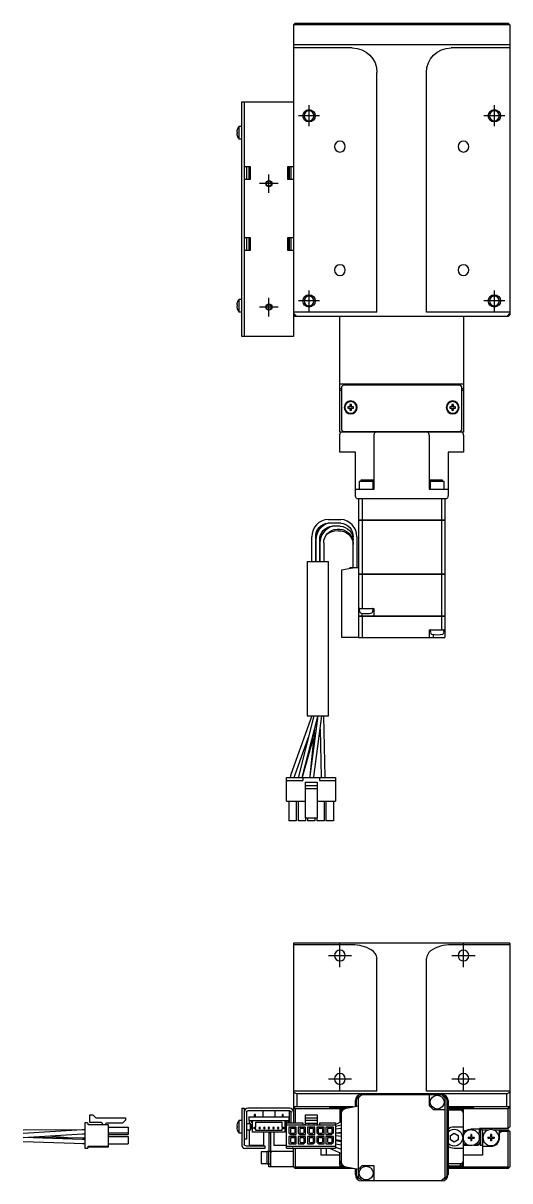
# Model space of a CAD drawing. Extents: x 0 to 794, y -8 to 673.
# Drawn here: x 224.4 to 381.9, y 298.3 to 673.4 of the extents above; entities that cross this region are included whole.
import ezdxf

# ---------------------------------------------------------------- set-up
doc = ezdxf.new("R2010")
doc.units = 0
doc.header["$LTSCALE"] = 0.5
doc.linetypes.add('CENTER', pattern=[50.8, 31.75, -6.35, 6.35, -6.35])
for name, color, linetype in [('MSM_CENTER', 1, 'CENTER'), ('MSM_CONTINUOUS', 7, 'CONTINUOUS'), ('MSM_NARROW', 5, 'CONTINUOUS')]:
    doc.layers.add(name, color=color, linetype=linetype)

msp = doc.modelspace()

# ---------------------------------------------------------------- linework, layer by layer
at = {"layer": 'MSM_CENTER'}
for p, q in [((316.94, 639.96), (316.94, 646.76)), ((376.94, 639.96), (376.94, 646.76)), ((320.34, 643.36), (313.54, 643.36)), ((380.34, 643.36), (373.54, 643.36)), ((303.94, 618.36), (303.94, 624.36)), ((306.94, 621.36), (300.94, 621.36)), ((316.94, 579.96), (316.94, 586.76)), ((376.94, 579.96), (376.94, 586.76)), ((303.94, 578.36), (303.94, 584.36)), ((320.34, 583.36), (313.54, 583.36)), ((380.34, 583.36), (373.54, 583.36)), ((306.94, 581.36), (300.94, 581.36)), ((326.94, 367.54), (326.94, 375.04)), ((366.94, 367.54), (366.94, 375.04)), ((323.19, 371.29), (330.69, 371.29)), ((363.19, 371.29), (370.69, 371.29)), ((326.94, 327.54), (326.94, 335.04)), ((366.94, 327.54), (366.94, 335.04)), ((323.19, 331.29), (330.69, 331.29)), ((363.19, 331.29), (370.69, 331.29))]:
    msp.add_line(p, q, dxfattribs=at)
at = {"layer": 'MSM_CONTINUOUS'}
for p, q in [((312.44, 673.36), (311.94, 672.86)), ((311.94, 672.86), (311.94, 571.86)), ((381.94, 672.86), (311.94, 672.86)), ((312.44, 673.36), (381.44, 673.36)), ((381.44, 673.36), (381.94, 672.86)), ((381.94, 672.86), (381.94, 578.86)), ((381.94, 666.36), (311.94, 666.36)), ((330.94, 665.36), (311.94, 665.36)), ((381.94, 665.36), (362.94, 665.36)), ((338.94, 579.77), (338.94, 657.36)), ((354.94, 579.77), (354.94, 657.36)), ((295.14, 571.86), (295.14, 647.86)), ((295.14, 647.86), (311.94, 647.86)), ((295.94, 647.86), (295.94, 571.86)), ((293.56, 638.06), (293.69, 638.06)), ((293.69, 637.66), (293.56, 637.66)), ((293.69, 638.81), (293.69, 638.79)), ((293.69, 638.06), (293.69, 637.66)), ((294.25, 639.86), (294.25, 635.86)), ((295.14, 639.86), (294.25, 639.86)), ((293.69, 636.93), (293.69, 636.91)), ((294.25, 635.86), (295.14, 635.86)), ((297.94, 626.86), (295.94, 626.86)), ((296.74, 626.86), (296.74, 622.86)), ((297.44, 626.86), (297.44, 622.86)), ((297.94, 622.86), (297.94, 626.86)), ((311.94, 626.86), (309.94, 626.86)), ((309.94, 626.86), (309.94, 622.86)), ((310.44, 622.86), (310.44, 626.86)), ((310.64, 622.86), (310.64, 626.86)), ((311.14, 622.86), (311.14, 626.86)), ((295.94, 622.86), (297.94, 622.86)), ((309.94, 622.86), (311.94, 622.86)), ((297.94, 603.86), (295.94, 603.86)), ((296.74, 603.86), (296.74, 599.86)), ((297.44, 603.86), (297.44, 599.86)), ((297.94, 599.86), (297.94, 603.86)), ((311.94, 603.86), (309.94, 603.86)), ((309.94, 603.86), (309.94, 599.86)), ((310.44, 599.86), (310.44, 603.86)), ((310.64, 599.86), (310.64, 603.86)), ((311.14, 599.86), (311.14, 603.86)), ((295.94, 599.86), (297.94, 599.86)), ((309.94, 599.86), (311.94, 599.86)), ((293.56, 582.06), (293.69, 582.06)), ((293.69, 581.66), (293.56, 581.66)), ((293.69, 582.81), (293.69, 582.79)), ((293.69, 582.06), (293.69, 581.66)), ((294.25, 583.86), (294.25, 579.86)), ((295.14, 583.86), (294.25, 583.86)), ((293.69, 580.93), (293.69, 580.91)), ((294.25, 579.86), (295.14, 579.86)), ((338.94, 579.77), (311.94, 579.77)), ((311.94, 579.36), (312.94, 578.36)), ((312.44, 578.36), (311.94, 578.86)), ((312.09, 578.71), (312.34, 578.96)), ((381.44, 578.36), (312.44, 578.36)), ((326.94, 540.86), (326.94, 578.36)), ((381.94, 579.77), (354.94, 579.77)), ((366.94, 578.36), (366.94, 540.86)), ((380.94, 578.36), (381.94, 579.36)), ((381.94, 578.86), (381.44, 578.36)), ((381.54, 578.96), (381.79, 578.71)), ((311.94, 571.86), (295.14, 571.86)), ((366.94, 556.36), (326.94, 556.36)), ((327.94, 556.06), (327.44, 555.56)), ((327.44, 555.56), (327.44, 541.56)), ((365.94, 556.06), (327.94, 556.06)), ((332.44, 556.06), (332.44, 556.36)), ((333.19, 556.36), (333.19, 556.06)), ((338.69, 556.06), (338.69, 556.36)), ((342.14, 556.36), (341.94, 556.16)), ((351.94, 556.16), (341.94, 556.16)), ((341.94, 556.16), (341.94, 556.06)), ((351.94, 556.16), (351.74, 556.36)), ((351.94, 556.06), (351.94, 556.16)), ((355.19, 556.36), (355.19, 556.06)), ((360.69, 556.06), (360.69, 556.36)), ((361.44, 556.36), (361.44, 556.06)), ((366.44, 555.56), (365.94, 556.06)), ((366.44, 541.56), (366.44, 555.56)), ((327.44, 554.86), (326.94, 554.86)), ((327.44, 554.36), (326.94, 554.36)), ((366.94, 554.86), (366.44, 554.86)), ((366.94, 554.36), (366.44, 554.36)), ((330.2, 549.1), (329.53, 549.1)), ((329.53, 548.62), (330.2, 548.62)), ((330.2, 549.78), (330.2, 549.1)), ((330.2, 548.62), (330.2, 547.94)), ((330.68, 549.1), (330.68, 549.78)), ((331.36, 549.1), (330.68, 549.1)), ((330.68, 547.94), (330.68, 548.62)), ((330.68, 548.62), (331.36, 548.62)), ((363.2, 549.1), (362.53, 549.1)), ((362.53, 548.62), (363.2, 548.62)), ((363.2, 549.78), (363.2, 549.1)), ((363.2, 548.62), (363.2, 547.94)), ((363.68, 549.1), (363.68, 549.78)), ((364.36, 549.1), (363.68, 549.1)), ((363.68, 547.94), (363.68, 548.62)), ((363.68, 548.62), (364.36, 548.62)), ((366.94, 540.86), (326.94, 540.86)), ((327.44, 541.56), (327.94, 541.06)), ((327.94, 541.06), (365.94, 541.06)), ((332.44, 541.06), (332.44, 540.86)), ((336.94, 541.06), (336.94, 540.86)), ((337.94, 541.06), (337.94, 540.86)), ((339.44, 541.06), (339.44, 540.86)), ((354.44, 540.86), (354.44, 541.06)), ((355.94, 541.06), (355.94, 540.86)), ((356.94, 540.86), (356.94, 541.06)), ((361.44, 540.86), (361.44, 541.06)), ((365.94, 541.06), (366.44, 541.56)), ((326.94, 534.36), (326.94, 539.86)), ((338.04, 522.36), (338.04, 539.86)), ((355.84, 539.86), (355.84, 522.36)), ((366.94, 539.86), (366.94, 534.36)), ((331.94, 534.36), (326.94, 534.36)), ((331.94, 520.36), (331.94, 534.36)), ((361.94, 534.36), (361.94, 520.36)), ((366.94, 534.36), (361.94, 534.36)), ((333.86, 524.86), (333.86, 525.36)), ((333.86, 525.36), (338.04, 525.36)), ((355.84, 525.36), (360.03, 525.36)), ((360.03, 525.36), (360.03, 524.86)), ((331.94, 522.36), (338.04, 522.36)), ((337.69, 524.86), (333.19, 524.86)), ((333.19, 524.86), (333.19, 522.36)), ((337.69, 522.36), (337.69, 524.86)), ((355.84, 522.36), (361.94, 522.36)), ((360.69, 524.86), (356.19, 524.86)), ((356.19, 524.86), (356.19, 522.36)), ((360.69, 522.36), (360.69, 524.86)), ((332.33, 519.36), (361.56, 519.36)), ((332.94, 519.36), (332.94, 512.37)), ((334.1, 519.36), (334.1, 512.37)), ((359.79, 519.36), (359.79, 512.37)), ((360.94, 519.36), (360.94, 512.37)), ((323.1, 512.56), (327.19, 512.56)), ((327.19, 511.36), (323.1, 511.36)), ((323.1, 511.35), (323.14, 511.36)), ((327.03, 510.36), (324.56, 510.36)), ((332.94, 512.37), (360.94, 512.37)), ((332.94, 512.36), (332.94, 474.36)), ((360.94, 512.36), (332.94, 512.36)), ((332.95, 512.36), (332.95, 512.37)), ((334.1, 512.36), (334.1, 512.37)), ((334.1, 512.36), (334.1, 494.87)), ((359.79, 512.36), (359.79, 512.37)), ((359.79, 512.36), (359.79, 494.87)), ((360.93, 512.36), (360.93, 512.37)), ((360.94, 512.36), (360.94, 494.87)), ((317.89, 498.96), (317.89, 506.96)), ((319.09, 506.96), (319.09, 498.96)), ((320.55, 506.67), (320.39, 505.46)), ((320.49, 505.96), (320.55, 506.67)), ((320.55, 506.67), (320.55, 506.7)), ((320.55, 506.7), (320.55, 506.67)), ((326.43, 508.89), (325.04, 508.76)), ((326.88, 509.36), (326.01, 509.36)), ((331.19, 496.96), (331.19, 506.96)), ((332.39, 506.96), (332.39, 496.96)), ((319.19, 498.96), (319.19, 505.96)), ((320.39, 505.96), (320.39, 498.96)), ((320.49, 498.96), (320.49, 505.96)), ((321.69, 504.96), (321.69, 498.96)), ((331.19, 504.48), (331.19, 504.72)), ((316.29, 498.96), (323.29, 498.96)), ((316.29, 498.96), (316.29, 448.96)), ((323.29, 448.96), (323.29, 498.96)), ((332.34, 496.96), (327.44, 496.1)), ((327.44, 496.1), (327.44, 474.46)), ((330.14, 496.96), (330.14, 496.57)), ((330.14, 496.96), (332.94, 496.96)), ((332.94, 494.87), (360.94, 494.87)), ((360.94, 494.86), (332.94, 494.86)), ((332.95, 494.86), (332.95, 494.87)), ((334.1, 494.86), (334.1, 494.87)), ((334.1, 494.86), (334.1, 483.76)), ((359.79, 494.86), (359.79, 494.87)), ((359.79, 494.86), (359.79, 481.26)), ((360.93, 494.86), (360.93, 494.87)), ((360.94, 494.86), (360.94, 481.26)), ((332.94, 483.76), (337.94, 483.76)), ((332.94, 481.26), (360.94, 481.26)), ((360.94, 481.25), (332.94, 481.25)), ((332.95, 481.26), (332.95, 481.25)), ((333.21, 483.54), (333.28, 482.78)), ((334.1, 481.26), (334.1, 481.25)), ((334.1, 481.25), (334.1, 474.36)), ((334.19, 481.26), (334.19, 482.19)), ((337.61, 482.78), (337.68, 483.54)), ((337.94, 483.76), (337.94, 481.26)), ((359.79, 481.26), (359.79, 481.25)), ((359.79, 481.25), (359.79, 476.86)), ((360.93, 481.26), (360.93, 481.25)), ((360.94, 481.25), (360.94, 474.36)), ((355.94, 474.36), (355.94, 476.86)), ((355.94, 476.86), (360.94, 476.86)), ((356.21, 476.65), (356.28, 475.89)), ((360.61, 475.89), (360.68, 476.65)), ((327.44, 474.46), (332.94, 474.46)), ((332.94, 474.36), (360.94, 474.36)), ((357.19, 474.36), (357.19, 475.3)), ((317.81, 448.96), (311.07, 429.99)), ((318.47, 448.96), (313.62, 429.72)), ((314.88, 429.41), (319.76, 448.74)), ((316.29, 448.96), (323.29, 448.96)), ((319.79, 448.96), (317.19, 429.37)), ((318.48, 429.2), (321.1, 448.96)), ((322.14, 429.07), (321.75, 448.96)), ((318.7, 444.54), (317.18, 429.37)), ((320.53, 444.66), (320.84, 429.11)), ((312.3, 429.56), (316.73, 442.03)), ((314.91, 429.46), (318.42, 441.78)), ((309.69, 428.96), (325.54, 428.96)), ((309.69, 421.31), (309.69, 428.96)), ((309.69, 427.94), (314.89, 427.94)), ((311.07, 430), (310.81, 428.96)), ((311.07, 429.99), (310.81, 428.96)), ((312.13, 428.96), (312.3, 429.57)), ((313.62, 429.72), (313.48, 428.96)), ((314.79, 428.96), (314.88, 429.41)), ((314.8, 428.96), (314.91, 429.46)), ((314.89, 428.96), (314.89, 427.94)), ((317.18, 429.37), (317.15, 428.96)), ((317.19, 429.37), (317.15, 428.96)), ((318.46, 428.96), (318.48, 429.2)), ((320.35, 428.96), (320.35, 427.94)), ((320.35, 427.94), (325.54, 427.94)), ((320.84, 429.11), (320.84, 428.96)), ((322.14, 428.96), (322.14, 429.14)), ((322.14, 428.96), (322.14, 429.07)), ((325.54, 428.96), (325.54, 421.31)), ((315.69, 427.41), (319.55, 427.41)), ((315.69, 427.41), (315.69, 415.85)), ((315.69, 426.41), (319.55, 426.41)), ((315.69, 425.39), (319.55, 425.39)), ((319.55, 427.41), (319.55, 415.85)), ((309.69, 421.31), (315.69, 421.31)), ((310.42, 421.31), (310.42, 414.96)), ((312.82, 421.31), (312.82, 414.96)), ((313.42, 421.31), (313.42, 414.96)), ((319.55, 421.31), (325.54, 421.31)), ((321.82, 421.31), (321.82, 414.96)), ((322.42, 421.31), (322.42, 414.96)), ((324.82, 421.31), (324.82, 414.96)), ((312.82, 414.96), (310.42, 414.96)), ((315.82, 414.96), (313.42, 414.96)), ((315.69, 415.85), (319.55, 415.85)), ((315.82, 415.85), (315.82, 414.96)), ((316.42, 415.85), (316.42, 414.96)), ((318.82, 414.96), (316.42, 414.96)), ((318.82, 415.85), (318.82, 414.96)), ((319.42, 415.85), (319.42, 414.96)), ((321.82, 414.96), (319.42, 414.96)), ((324.82, 414.96), (322.42, 414.96)), ((311.94, 375.29), (311.94, 317.1)), ((381.94, 375.29), (311.94, 375.29)), ((381.94, 375.29), (381.94, 315.79)), ((330.94, 374.73), (311.94, 374.73)), ((381.94, 374.73), (362.94, 374.73)), ((338.94, 327.29), (338.94, 370.3)), ((354.94, 327.29), (354.94, 370.3)), ((338.94, 327.29), (311.94, 327.29)), ((311.94, 327.06), (312.94, 326.51)), ((312.94, 326.51), (312.94, 322.29)), ((380.94, 326.51), (312.94, 326.51)), ((381.94, 327.29), (354.94, 327.29)), ((380.94, 326.51), (381.94, 327.06)), ((380.94, 322.29), (380.94, 326.51)), ((328.93, 321.88), (332.94, 322.59)), ((331.94, 322.41), (331.94, 324.29)), ((332.33, 322.48), (332.33, 324.29)), ((332.94, 299.44), (332.94, 325.13)), ((333.94, 326.29), (359.94, 326.29)), ((355.94, 322.54), (355.94, 326.29)), ((360.94, 325.13), (360.94, 299.44)), ((361.56, 324.29), (361.56, 300.29)), ((361.94, 324.29), (361.94, 300.29)), ((245.95, 317.14), (245.95, 319.67)), ((245.95, 319.67), (246.95, 319.67)), ((246.95, 319.67), (247.97, 318.65)), ((295.14, 321.79), (295.94, 321.79)), ((295.14, 321.79), (295.14, 309.99)), ((295.94, 321.79), (295.94, 310.09)), ((296.74, 320.59), (296.74, 311.79)), ((310.74, 321.79), (297.14, 321.79)), ((310.74, 320.99), (297.14, 320.99)), ((297.44, 318.99), (297.44, 317.79)), ((297.44, 318.99), (310.44, 318.99)), ((299.32, 318.99), (299.32, 319.79)), ((299.57, 319.79), (299.32, 319.79)), ((299.57, 318.99), (299.57, 319.79)), ((301.94, 320.99), (301.94, 318.99)), ((305.94, 318.99), (305.94, 320.99)), ((308.32, 318.99), (308.32, 319.79)), ((308.57, 319.79), (308.32, 319.79)), ((308.57, 318.99), (308.57, 319.79)), ((310.44, 318.99), (310.44, 317.79)), ((310.64, 317.1), (310.64, 320.79)), ((311.09, 320.79), (310.64, 320.79)), ((311.14, 317.1), (311.14, 320.59)), ((312.44, 322.29), (311.94, 321.79)), ((331.24, 322.29), (311.94, 322.29)), ((312.44, 321.59), (312.09, 321.94)), ((312.44, 321.59), (312.44, 317.1)), ((326.94, 321.59), (312.44, 321.59)), ((315.69, 319.67), (315.69, 316.64)), ((315.69, 319.67), (319.55, 319.67)), ((319.55, 319.67), (319.55, 316.64)), ((323.44, 322.29), (323.79, 321.94)), ((323.79, 321.94), (329.26, 321.94)), ((326.94, 321.79), (326.94, 317.18)), ((328.6, 321.79), (326.94, 321.79)), ((327.14, 320.79), (326.94, 320.79)), ((327.44, 321.05), (327.44, 321.59)), ((327.44, 321.59), (328.22, 321.59)), ((327.44, 304.47), (327.44, 320.11)), ((327.94, 321.59), (327.94, 321.35)), ((360.94, 321.29), (357.19, 321.29)), ((381.94, 322.29), (361.94, 322.29)), ((361.94, 321.94), (370.09, 321.94)), ((366.94, 321.79), (361.94, 321.79)), ((361.94, 321.59), (366.44, 321.59)), ((365.94, 321.19), (361.94, 321.19)), ((365.94, 321.19), (365.94, 321.59)), ((366.44, 321.59), (366.44, 321.05)), ((366.94, 320.79), (366.74, 320.79)), ((366.94, 303.29), (366.94, 321.79)), ((381.44, 321.59), (366.94, 321.59)), ((370.09, 321.94), (370.44, 322.29)), ((381.44, 322.29), (381.94, 321.79)), ((381.79, 321.94), (381.44, 321.59)), ((381.44, 315.29), (381.44, 321.59)), ((244.4, 317.1), (244.4, 308.82)), ((245.12, 317.1), (244.4, 317.1)), ((245.42, 316.39), (245.42, 316.8)), ((252.05, 316.39), (245.42, 316.39)), ((249.8, 317.14), (245.95, 317.14)), ((247.97, 318.65), (257.51, 318.65)), ((249.95, 316.99), (249.95, 316.39)), ((251.1, 316.39), (251.1, 316.67)), ((256.51, 316.95), (251.38, 316.95)), ((252.05, 309.28), (252.05, 316.39)), ((252.05, 315.66), (258.4, 315.66)), ((257.51, 317.95), (256.51, 316.95)), ((257.51, 318.65), (257.51, 317.95)), ((258.4, 315.66), (258.4, 313.26)), ((293.56, 315.99), (293.69, 315.99)), ((293.69, 315.59), (293.56, 315.59)), ((293.69, 316.74), (293.69, 316.71)), ((293.69, 315.99), (293.69, 315.59)), ((294.25, 317.79), (294.25, 313.79)), ((295.14, 317.79), (294.25, 317.79)), ((297.94, 316.79), (296.74, 316.79)), ((297.44, 317.79), (310.44, 317.79)), ((297.69, 316.79), (297.69, 317.79)), ((297.94, 314.79), (297.94, 316.79)), ((298.14, 316.59), (297.94, 316.79)), ((298.14, 316.59), (298.14, 314.99)), ((298.24, 317.79), (298.24, 317.24)), ((298.69, 317.24), (298.24, 317.24)), ((298.69, 314.09), (298.69, 317.79)), ((299.19, 315.14), (299.19, 315.64)), ((299.19, 315.64), (299.69, 315.64)), ((299.69, 315.14), (299.19, 315.14)), ((299.69, 315.64), (299.69, 317.29)), ((299.69, 317.29), (308.19, 317.29)), ((299.69, 314.59), (299.69, 315.14)), ((308.19, 317.29), (308.19, 315.64)), ((308.19, 315.64), (308.69, 315.64)), ((308.19, 315.14), (308.19, 314.59)), ((308.69, 315.14), (308.19, 315.14)), ((308.69, 315.64), (308.69, 315.14)), ((309.19, 314.09), (309.19, 317.79)), ((309.42, 316.99), (309.19, 316.99)), ((309.42, 317.79), (309.42, 316.99)), ((309.65, 317.24), (309.42, 317.24)), ((309.65, 317.79), (309.65, 317.24)), ((309.69, 308.82), (309.69, 317.1)), ((309.69, 317.1), (314.89, 317.1)), ((309.69, 316.39), (325.54, 316.39)), ((310.19, 317.79), (310.19, 317.1)), ((310.42, 315.66), (310.42, 313.86)), ((312.82, 315.66), (310.42, 315.66)), ((310.94, 315.21), (310.94, 313.96)), ((312.41, 315.21), (310.94, 315.21)), ((312.41, 313.96), (312.41, 315.21)), ((312.82, 313.26), (312.82, 315.66)), ((313.42, 315.66), (313.42, 313.86)), ((315.82, 315.66), (313.42, 315.66)), ((313.94, 315.21), (313.94, 313.96)), ((315.41, 315.21), (313.94, 315.21)), ((314.89, 317.1), (314.89, 316.39)), ((315.41, 313.96), (315.41, 315.21)), ((315.69, 318.65), (319.55, 318.65)), ((315.69, 317.95), (319.55, 317.95)), ((315.69, 316.95), (319.55, 316.95)), ((315.82, 313.26), (315.82, 315.66)), ((316.42, 315.66), (316.42, 313.86)), ((318.82, 315.66), (316.42, 315.66)), ((316.8, 316.95), (316.8, 316.39)), ((316.94, 315.21), (316.94, 313.96)), ((318.41, 315.21), (316.94, 315.21)), ((318.41, 313.96), (318.41, 315.21)), ((318.45, 316.95), (318.45, 316.39)), ((318.82, 313.26), (318.82, 315.66)), ((319.42, 315.66), (319.42, 313.86)), ((321.82, 315.66), (319.42, 315.66)), ((319.94, 315.21), (319.94, 313.96)), ((321.41, 315.21), (319.94, 315.21)), ((320.35, 317.1), (320.35, 316.39)), ((320.35, 317.1), (325.54, 317.1)), ((321.41, 313.96), (321.41, 315.21)), ((321.82, 313.26), (321.82, 315.66)), ((324.82, 315.66), (322.42, 315.66)), ((322.42, 315.66), (322.42, 313.26)), ((322.94, 315.21), (322.94, 313.96)), ((324.41, 315.21), (322.94, 315.21)), ((324.41, 313.96), (324.41, 315.21)), ((324.82, 313.86), (324.82, 315.66)), ((327.44, 317.39), (325.54, 316.58)), ((325.54, 317.1), (325.54, 308.82)), ((325.54, 316.04), (327.44, 316.45)), ((327.44, 315.22), (325.54, 315.06)), ((363.94, 315.79), (366.94, 315.79)), ((369.44, 315.09), (372.14, 315.09)), ((381.44, 315.29), (372.14, 315.29)), ((372.14, 313.84), (372.14, 315.29)), ((381.44, 315.29), (381.94, 315.79)), ((244.07, 314.83), (224.4, 314.68)), ((243.54, 314.78), (224.4, 313.59)), ((243.61, 311.66), (224.4, 312.29)), ((224.42, 312.29), (243.62, 313.49)), ((243.73, 312.14), (224.42, 312.29)), ((238.88, 312.18), (232.55, 312.79)), ((244.4, 314.82), (243.54, 314.78)), ((244.4, 311.64), (243.61, 311.66)), ((243.62, 313.49), (244.4, 313.52)), ((244.4, 312.14), (243.73, 312.14)), ((244.4, 314.84), (243.79, 314.83)), ((244.4, 314.84), (244.07, 314.83)), ((252.05, 313.86), (258.4, 313.86)), ((252.05, 313.26), (258.4, 313.26)), ((252.05, 312.66), (258.4, 312.66)), ((258.4, 312.66), (258.4, 310.26)), ((293.69, 314.86), (293.69, 314.84)), ((294.25, 313.79), (295.14, 313.79)), ((296.74, 311.79), (295.94, 311.79)), ((296.74, 314.79), (297.94, 314.79)), ((297.69, 309.79), (297.69, 314.79)), ((297.94, 314.79), (298.14, 314.99)), ((309.19, 314.09), (298.69, 314.09)), ((308.19, 314.59), (299.69, 314.59)), ((302.19, 314.09), (302.19, 309.79)), ((303.94, 313.79), (304.44, 313.79)), ((303.94, 313.79), (303.94, 307.79)), ((304.44, 313.79), (304.44, 302.79)), ((305.69, 309.79), (305.69, 314.09)), ((310.42, 313.86), (311.02, 313.26)), ((310.42, 312.66), (310.42, 310.26)), ((312.82, 312.66), (310.42, 312.66)), ((310.94, 313.96), (311.19, 313.71)), ((310.94, 312.21), (310.94, 310.96)), ((312.41, 312.21), (310.94, 312.21)), ((311.02, 313.26), (312.82, 313.26)), ((311.19, 313.71), (312.16, 313.71)), ((312.16, 313.71), (312.41, 313.96)), ((312.41, 310.96), (312.41, 312.21)), ((312.82, 310.26), (312.82, 312.66)), ((313.42, 313.86), (314.02, 313.26)), ((315.82, 312.66), (313.42, 312.66)), ((313.42, 312.66), (313.42, 310.26)), ((313.94, 313.96), (314.19, 313.71)), ((313.94, 312.21), (313.94, 310.96)), ((315.41, 312.21), (313.94, 312.21)), ((314.02, 313.26), (315.82, 313.26)), ((314.19, 313.71), (315.16, 313.71)), ((315.16, 313.71), (315.41, 313.96)), ((315.41, 310.96), (315.41, 312.21)), ((315.82, 310.86), (315.82, 312.66)), ((316.42, 313.86), (317.02, 313.26)), ((316.42, 312.66), (316.42, 310.26)), ((318.82, 312.66), (316.42, 312.66)), ((316.94, 313.96), (317.19, 313.71)), ((316.94, 312.21), (316.94, 310.96)), ((318.41, 312.21), (316.94, 312.21)), ((317.02, 313.26), (318.82, 313.26)), ((317.19, 313.71), (318.16, 313.71)), ((318.16, 313.71), (318.41, 313.96)), ((318.41, 310.96), (318.41, 312.21)), ((318.82, 310.86), (318.82, 312.66)), ((319.42, 313.86), (320.02, 313.26)), ((319.42, 312.66), (319.42, 310.86)), ((321.82, 312.66), (319.42, 312.66)), ((319.94, 313.96), (320.19, 313.71)), ((319.94, 312.21), (319.94, 310.96)), ((321.41, 312.21), (319.94, 312.21)), ((320.02, 313.26), (321.82, 313.26)), ((320.19, 313.71), (321.16, 313.71)), ((321.16, 313.71), (321.41, 313.96)), ((321.41, 310.96), (321.41, 312.21)), ((321.82, 310.26), (321.82, 312.66)), ((322.42, 313.26), (324.22, 313.26)), ((322.42, 312.66), (322.42, 310.26)), ((324.82, 312.66), (322.42, 312.66)), ((322.94, 313.96), (323.19, 313.71)), ((322.94, 312.21), (322.94, 310.96)), ((324.41, 312.21), (322.94, 312.21)), ((323.19, 313.71), (324.16, 313.71)), ((324.16, 313.71), (324.41, 313.96)), ((324.82, 313.86), (324.22, 313.26)), ((324.41, 310.96), (324.41, 312.21)), ((324.82, 310.86), (324.82, 312.66)), ((325.54, 313.86), (327.44, 314.02)), ((327.44, 313.7), (325.54, 313.66)), ((327.44, 312.62), (325.54, 312.9)), ((325.54, 311.68), (327.44, 311.41)), ((325.54, 311.39), (327.44, 311.03)), ((326.94, 313.68), (326.94, 313.98)), ((326.94, 311.13), (326.94, 311.48)), ((362.69, 313.01), (363.94, 313.73)), ((362.69, 311.56), (362.69, 313.01)), ((363.94, 310.84), (362.69, 311.56)), ((363.94, 313.73), (365.19, 313.01)), ((365.19, 311.56), (363.94, 310.84)), ((365.19, 313.01), (365.19, 311.56)), ((366.94, 314.59), (367.85, 314.59)), ((367.3, 314.09), (366.94, 314.09)), ((368.44, 312.43), (368.44, 312.14)), ((368.44, 312.43), (369.24, 312.43)), ((368.44, 312.14), (369.24, 312.14)), ((368.97, 312.43), (368.97, 312.14)), ((369.59, 313.29), (369.3, 313.29)), ((369.3, 313.29), (369.3, 312.49)), ((369.3, 312.76), (369.59, 312.76)), ((369.3, 312.08), (369.3, 311.29)), ((369.3, 311.82), (369.59, 311.82)), ((369.59, 313.29), (369.59, 312.49)), ((369.59, 312.08), (369.59, 311.29)), ((369.65, 312.43), (370.44, 312.43)), ((369.65, 312.14), (370.44, 312.14)), ((369.91, 312.14), (369.91, 312.43)), ((370.44, 312.43), (370.44, 312.14)), ((372.14, 313.84), (371.92, 313.71)), ((372.94, 314.79), (372.34, 314.79)), ((372.34, 314.79), (372.34, 309.79)), ((372.94, 314.79), (372.94, 309.79)), ((373.14, 313.84), (373.14, 314.79)), ((373.14, 314.79), (375.13, 314.79)), ((373.14, 313.84), (373.4, 313.69)), ((374.84, 312.43), (374.84, 312.14)), ((374.84, 312.43), (375.64, 312.43)), ((374.84, 312.14), (375.64, 312.14)), ((375.37, 312.43), (375.37, 312.14)), ((375.99, 313.29), (375.7, 313.29)), ((375.7, 313.29), (375.7, 312.49)), ((375.7, 312.76), (375.99, 312.76)), ((375.7, 312.08), (375.7, 311.29)), ((375.7, 311.82), (375.99, 311.82)), ((375.99, 313.29), (375.99, 312.49)), ((375.99, 312.08), (375.99, 311.29)), ((376.05, 312.43), (376.84, 312.43)), ((376.05, 312.14), (376.84, 312.14)), ((376.31, 312.14), (376.31, 312.43)), ((376.56, 314.79), (381.44, 314.79)), ((376.84, 312.43), (376.84, 312.14)), ((378.64, 312.29), (378.64, 314.79)), ((379.14, 314.29), (378.64, 314.64)), ((378.64, 313.79), (379.14, 314.29)), ((381.44, 314.29), (379.14, 314.29)), ((381.44, 314.79), (381.94, 314.29)), ((381.69, 314.54), (381.44, 314.29)), ((381.44, 302.79), (381.44, 314.29)), ((381.94, 314.29), (381.94, 302.79)), ((224.4, 310.99), (244.28, 310.34)), ((243.56, 310.36), (244.4, 310.34)), ((244.28, 310.34), (244.4, 310.34)), ((244.4, 308.82), (245.12, 308.82)), ((245.42, 309.12), (245.42, 309.53)), ((245.42, 309.53), (252.05, 309.53)), ((245.42, 309.28), (252.05, 309.28)), ((252.05, 310.26), (258.4, 310.26)), ((302.64, 308.79), (296.34, 308.79)), ((296.44, 309.59), (302.64, 309.59)), ((298.69, 309.79), (297.69, 309.79)), ((298.69, 309.89), (301.19, 309.89)), ((298.69, 309.79), (298.69, 309.89)), ((299.49, 309.89), (299.49, 309.79)), ((299.49, 309.79), (300.39, 309.79)), ((299.87, 309.89), (299.87, 309.79)), ((300.02, 309.89), (300.02, 309.79)), ((300.39, 309.89), (300.39, 309.79)), ((301.19, 309.79), (301.19, 309.89)), ((302.19, 309.79), (301.19, 309.79)), ((301.44, 307.69), (301.44, 303.89)), ((303.44, 307.69), (301.44, 307.69)), ((302.64, 309.59), (302.64, 308.79)), ((303.44, 303.79), (303.44, 307.79)), ((311.94, 307.79), (303.44, 307.79)), ((303.94, 303.79), (303.94, 307.79)), ((304.44, 307.29), (304.94, 307.79)), ((309.69, 309.79), (305.69, 309.79)), ((309.69, 309.53), (311.47, 309.53)), ((309.69, 308.82), (325.54, 308.82)), ((310.42, 310.26), (312.82, 310.26)), ((310.94, 310.96), (311.19, 310.71)), ((311.19, 310.71), (312.16, 310.71)), ((311.47, 309.43), (311.47, 309.53)), ((311.77, 309.53), (325.54, 309.53)), ((311.77, 309.53), (311.77, 309.43)), ((311.94, 302.79), (311.94, 308.82)), ((312.16, 310.71), (312.41, 310.96)), ((312.44, 308.82), (312.44, 302.79)), ((313.42, 310.26), (315.22, 310.26)), ((313.94, 310.96), (314.19, 310.71)), ((314.19, 310.71), (315.16, 310.71)), ((315.16, 310.71), (315.41, 310.96)), ((315.22, 310.26), (315.82, 310.86)), ((316.42, 310.26), (318.22, 310.26)), ((316.94, 310.96), (317.19, 310.71)), ((317.19, 310.71), (318.16, 310.71)), ((318.16, 310.71), (318.41, 310.96)), ((318.22, 310.26), (318.82, 310.86)), ((320.02, 310.26), (319.42, 310.86)), ((319.94, 310.96), (320.19, 310.71)), ((320.02, 310.26), (321.82, 310.26)), ((320.19, 310.71), (321.16, 310.71)), ((320.74, 308.82), (320.74, 306.59)), ((321.16, 310.71), (321.41, 310.96)), ((322.42, 310.26), (324.22, 310.26)), ((322.49, 308.82), (322.49, 306.59)), ((322.94, 310.96), (323.19, 310.71)), ((323.19, 310.71), (324.16, 310.71)), ((323.59, 308.82), (327.44, 307.18)), ((324.16, 310.71), (324.41, 310.96)), ((324.22, 310.26), (324.82, 310.86)), ((327.44, 309.81), (325.54, 310.17)), ((325.54, 309.16), (327.44, 308.55)), ((327.43, 308.49), (326.81, 308.75)), ((326.94, 308.71), (326.94, 308.7)), ((366.94, 308.79), (363.94, 308.79)), ((366.94, 310.29), (367.78, 310.29)), ((366.94, 309.99), (367.14, 309.79)), ((368.73, 309.79), (367.14, 309.79)), ((369.59, 311.29), (369.3, 311.29)), ((371.64, 309.79), (370.16, 309.79)), ((371.11, 310.29), (372.14, 310.29)), ((371.64, 309.79), (372.14, 310.29)), ((372.14, 310.74), (371.92, 310.86)), ((372.14, 310.29), (372.14, 310.74)), ((372.94, 309.79), (372.34, 309.79)), ((373.4, 310.89), (373.14, 310.74)), ((373.14, 310.74), (373.14, 306.59)), ((373.14, 309.49), (375.84, 309.49)), ((375.99, 311.29), (375.7, 311.29)), ((301.44, 303.89), (303.44, 303.89)), ((326.94, 306.59), (320.74, 306.59)), ((326.94, 303.29), (326.94, 307.39)), ((373.14, 306.59), (366.94, 306.59)), ((303.44, 303.79), (304.44, 303.79)), ((303.94, 302.79), (303.94, 303.79)), ((311.94, 302.79), (303.94, 302.79)), ((311.94, 302.79), (312.44, 302.29)), ((312.19, 302.54), (312.44, 302.79)), ((312.44, 302.79), (328.6, 302.79)), ((331.24, 302.29), (312.44, 302.29)), ((327.58, 303.79), (326.94, 303.79)), ((326.94, 303.29), (327.44, 302.79)), ((327.44, 302.99), (327.44, 303.79)), ((328.22, 302.99), (327.44, 302.99)), ((327.94, 303.22), (327.94, 302.99)), ((332.94, 301.99), (328.93, 302.69)), ((331.94, 300.29), (331.94, 302.16)), ((332.33, 300.29), (332.33, 302.09)), ((334.19, 303.29), (337.94, 303.29)), ((337.94, 303.29), (337.94, 298.29)), ((365.94, 303.79), (361.94, 303.79)), ((366.44, 302.99), (361.94, 302.99)), ((361.94, 302.79), (381.44, 302.79)), ((381.44, 302.29), (361.94, 302.29)), ((365.94, 302.99), (365.94, 303.79)), ((366.94, 303.79), (365.94, 303.79)), ((366.44, 303.79), (366.44, 302.99)), ((366.44, 302.79), (366.94, 303.29)), ((381.44, 302.79), (381.69, 302.54)), ((381.94, 302.79), (381.44, 302.29)), ((359.94, 298.29), (333.94, 298.29))]:
    msp.add_line(p, q, dxfattribs=at)
at = {"layer": 'MSM_CONTINUOUS', "extrusion": (0, 0, -1)}
for centre, radius in [((-316.94, 643.36), 1.62), ((-376.94, 643.36), 1.62), ((-326.94, 633.36), 1.75), ((-366.94, 633.36), 1.75), ((-326.94, 593.36), 1.75), ((-366.94, 593.36), 1.75), ((-316.94, 583.36), 1.62), ((-376.94, 583.36), 1.62), ((-330.44, 548.86), 2.1), ((-330.44, 548.86), 1.9), ((-363.44, 548.86), 2.1), ((-363.44, 548.86), 1.9), ((-326.94, 371.29), 1.75), ((-366.94, 371.29), 1.75), ((-326.94, 331.29), 1.75), ((-366.94, 331.29), 1.75), ((-300.94, 315.39), 0.25), ((-302.44, 315.39), 0.25), ((-303.94, 315.39), 0.25), ((-305.44, 315.39), 0.25), ((-306.94, 315.39), 0.25), ((-375.84, 312.29), 2.6)]:
    msp.add_circle(centre, radius, dxfattribs=at)
at = {"layer": 'MSM_CONTINUOUS'}
for centre, radius in [((303.94, 621.36), 0.783), ((303.94, 581.36), 0.783), ((358.44, 323.79), 2.23), ((335.44, 300.79), 2.23)]:
    msp.add_circle(centre, radius, dxfattribs=at)
at = {"layer": 'MSM_CONTINUOUS', "extrusion": (0, 0, -1)}
for centre, radius, start, end in [((-330.94, 657.36), 8, 90, 180), ((-362.94, 657.36), 8, 0, 90), ((-328.44, 539.86), 1.5, 0, 41.8103), ((-339.54, 539.86), 1.5, 0, 41.8103), ((-333.44, 520.36), 1.5, 318.1897, 0), ((-360.44, 520.36), 1.5, 180, 221.8103), ((-323.31, 507.15), 4.22, 357.5064, 87.069), ((-324.54, 506.07), 5.45, 1.1091, 66.0046), ((-324.68, 506.07), 4.29, 358.4892, 88.3121), ((-326.91, 506.08), 4.29, 91.642, 181.5567), ((-326.98, 507.15), 4.22, 92.8542, 182.5704), ((-326.05, 505.01), 4.36, 359.4314, 89.3937), ((-325.43, 504.41), 4.37, 52.9581, 84.9542), ((-326.81, 504.51), 4.39, 85.0821, 180.1308), ((-326.84, 505.01), 4.36, 90.5892, 180.5857), ((-333.94, 324.29), 1.62, 0, 80.2637), ((-346.94, 312.29), 19, 42.5374, 47.4626), ((-346.94, 312.29), 19, 132.5374, 137.4636), ((-359.94, 324.29), 1.62, 99.7266, 180), ((-297.14, 320.59), 0.4, 0, 90), ((-310.74, 320.59), 0.4, 90, 180), ((-329.24, 320.11), 1.8, 0, 80), ((-369.99, 335.33), 19, 312.3336, 317.6664), ((-315.44, 316.64), 0.25, 180, 270), ((-319.8, 316.64), 0.25, 270, 0), ((-363.94, 312.29), 3.5, 55.1501, 90), ((-363.94, 312.29), 2.75, 43.3418, 316.6582), ((-369.44, 312.29), 2.8, 55.2281, 90), ((-324.44, 312.29), 2.6, 140.6245, 147.6105), ((-324.44, 312.29), 2.6, 197.9181, 205.7504), ((-329.94, 312.29), 2.75, 335.38, 341.7789), ((-369.44, 312.29), 2.6, 15.9424, 344.0576), ((-369.24, 312.49), 0.06, 180, 270), ((-369.24, 312.08), 0.06, 90, 180), ((-369.65, 312.49), 0.06, 270, 0), ((-369.65, 312.08), 0.06, 0, 90), ((-372.53, 312.17), 1.75, 120, 127.006), ((-375.64, 312.49), 0.06, 180, 270), ((-375.64, 312.08), 0.06, 90, 180), ((-376.05, 312.49), 0.06, 270, 0), ((-376.05, 312.08), 0.06, 0, 90), ((-296.44, 310.09), 0.5, 270, 0), ((-311.62, 309.43), 0.15, 180, 0), ((-363.94, 312.29), 3.5, 270, 304.8499), ((-372.53, 312.4), 1.75, 232.994, 240), ((-329.24, 304.47), 1.8, 280, 0), ((-333.94, 300.29), 1.62, 279.7264, 0), ((-346.99, 289.24), 19, 42.3336, 47.6664), ((-359.94, 300.29), 1.62, 180, 260.2833), ((-346.94, 312.29), 19, 312.5364, 317.4626), ((-346.94, 312.29), 19, 222.5364, 227.4636)]:
    msp.add_arc(centre, radius, start, end, dxfattribs=at)
at = {"layer": 'MSM_CONTINUOUS'}
for centre, radius, start, end in [((296.74, 637.86), 3.19, 163.0947, 176.4096), ((296.74, 637.86), 3.19, 183.5904, 196.9053), ((296.74, 637.86), 3.2, 141.3178, 162.73), ((296.74, 637.86), 3.2, 197.27, 218.6822), ((296.74, 581.86), 3.19, 163.0947, 176.4096), ((296.74, 581.86), 3.19, 183.5904, 196.9053), ((296.74, 581.86), 3.2, 141.3178, 162.73), ((296.74, 581.86), 3.2, 197.27, 218.6822), ((330.44, 548.86), 0.95, 165.3667, 194.6333), ((330.44, 548.86), 0.365, 138.8496, 221.1504), ((330.44, 548.86), 0.95, 75.3667, 104.6333), ((330.44, 548.86), 0.365, 48.8496, 131.1504), ((330.44, 548.86), 0.365, 228.8496, 311.1504), ((330.44, 548.86), 0.95, 255.3667, 284.6333), ((330.44, 548.86), 0.365, 318.8496, 41.1504), ((330.44, 548.86), 0.95, 345.3667, 14.6333), ((363.44, 548.86), 0.95, 165.3667, 194.6333), ((363.44, 548.86), 0.365, 138.8496, 221.1504), ((363.44, 548.86), 0.95, 75.3667, 104.6333), ((363.44, 548.86), 0.365, 48.8496, 131.1504), ((363.44, 548.86), 0.365, 228.8496, 311.1504), ((363.44, 548.86), 0.95, 255.3667, 284.6333), ((363.44, 548.86), 0.365, 318.8496, 41.1504), ((363.44, 548.86), 0.95, 345.3667, 14.6333), ((354.34, 539.86), 1.5, 0, 41.8103), ((365.44, 539.86), 1.5, 0, 41.8103), ((323.3, 507.16), 5.41, 92.1273, 182.0933), ((324.76, 506.04), 5.57, 107.3809, 180.7723), ((326.08, 504.99), 5.59, 105.9654, 180.2921), ((326.99, 507.15), 5.41, 357.9657, 87.8137), ((333.41, 483.56), 0.2, 90, 185), ((333.78, 482.82), 0.5, 185, 252.3708), ((335.44, 488.06), 6, 252.3708, 287.6292), ((337.11, 482.82), 0.5, 287.6292, 355), ((337.48, 483.56), 0.2, 355, 90), ((356.41, 476.67), 0.2, 108.1949, 185), ((360.48, 476.67), 0.2, 355, 71.8051), ((356.78, 475.93), 0.5, 185, 252.3708), ((358.44, 481.17), 6, 252.3708, 287.6292), ((360.11, 475.93), 0.5, 287.6292, 355), ((331.22, 363.35), 11.39, 58.8868, 91.3605), ((335.45, 370), 3.51, 4.8554, 61.935), ((358.56, 369.92), 3.64, 128.6175, 174.0029), ((362.62, 363.61), 11.12, 88.3344, 124.673), ((333.94, 324.29), 2, 90, 180), ((359.94, 324.29), 2, 0, 90), ((297.14, 320.59), 1.2, 90, 180), ((310.74, 320.59), 1.2, 0, 90), ((327.94, 320.19), 1, 98.5151, 180), ((365.94, 320.19), 1, 0, 90), ((245.12, 316.8), 0.3, 0, 90), ((249.8, 316.99), 0.15, 0, 90), ((251.38, 316.67), 0.28, 90, 180), ((296.74, 315.79), 3.19, 163.0947, 176.4096), ((296.74, 315.79), 3.19, 183.5904, 196.9053), ((296.74, 315.79), 3.2, 141.3178, 162.73), ((296.74, 315.79), 3.2, 197.27, 218.6822), ((369.44, 312.29), 2.8, 124.7719, 139.9948), ((372.64, 312.29), 1.59, 100.8931, 126.1972), ((372.76, 312.17), 1.75, 118.6217, 127.006), ((372.64, 312.29), 1.59, 53.8028, 79.1069), ((375.84, 312.29), 2.8, 270, 0), ((245.12, 309.12), 0.3, 270, 0), ((296.34, 309.99), 1.2, 180, 270), ((372.76, 312.4), 1.75, 232.994, 241.3783), ((372.64, 312.29), 1.59, 233.8028, 259.1069), ((372.64, 312.29), 1.59, 280.8931, 306.1972), ((327.94, 304.79), 1, 180, 246.553), ((365.94, 304.79), 1, 270, 0), ((333.94, 300.29), 2, 180, 270), ((359.94, 300.29), 2, 270, 0)]:
    msp.add_arc(centre, radius, start, end, dxfattribs=at)
at = {"layer": 'MSM_NARROW'}
for centre, radius in [((316.94, 643.36), 2), ((376.94, 643.36), 2), ((303.94, 621.36), 1), ((316.94, 583.36), 2), ((376.94, 583.36), 2), ((303.94, 581.36), 1)]:
    msp.add_circle(centre, radius, dxfattribs=at)

doc.saveas('drawing.dxf')
